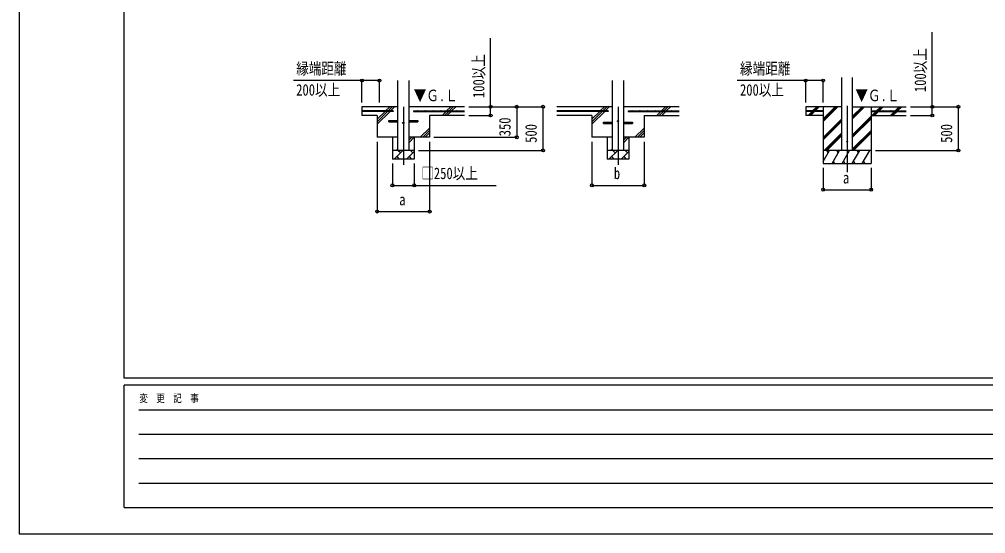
# Model space of a CAD drawing. Units: millimetres, scale not verified. Extents: x -16820 to 16820, y -11880 to 11880.
# Drawn here: x -16820 to -5748, y -11880 to -5988 of the extents above; entities that cross this region are included whole.
import ezdxf
from ezdxf.enums import TextEntityAlignment as Align

# ---------------------------------------------------------------- set-up
doc = ezdxf.new("R2010")
doc.units = ezdxf.units.MM
doc.header["$LTSCALE"] = 50
for name, color, linetype in [('0-4_YKK_12', 2, 'Continuous'), ('0-5_YKK_13', 4, 'Continuous'), ('0-6_YKK_A1', 4, 'Continuous'), ('0-7_YKK_D', 6, 'Continuous'), ('0-8_YKK_ZWAK', 7, 'Continuous')]:
    doc.layers.add(name, color=color, linetype=linetype)
doc.styles.add('ＭＳ ゴシック', font='')
doc.styles.get('ＭＳ ゴシック').set_extended_font_data('MS Gothic')

msp = doc.modelspace()

# ---------------------------------------------------------------- linework, layer by layer
at = {"layer": '0-4_YKK_12'}
for p, q in [((-12419.92, -6990), (-12419.92, -7655.95)), ((-9959.92, -6990), (-9959.92, -7655.95)), ((-7334.92, -6980.79), (-7334.92, -7740))]:
    msp.add_line(p, q, dxfattribs=at)
at = {"layer": '0-5_YKK_13'}
for p, q in [((-12584.92, -7147), (-12482.42, -7147)), ((-12584.92, -7163), (-12584.92, -7147)), ((-12584.92, -7163), (-12482.42, -7163)), ((-12357.42, -7147), (-12254.92, -7147)), ((-12357.42, -7163), (-12254.92, -7163)), ((-12254.92, -7147), (-12254.92, -7163)), ((-10124.92, -7167), (-10022.42, -7167)), ((-10124.92, -7183), (-10124.92, -7167)), ((-10124.92, -7183), (-10022.42, -7183)), ((-9897.42, -7167), (-9794.92, -7167)), ((-9897.42, -7183), (-9794.92, -7183)), ((-9794.92, -7167), (-9794.92, -7183))]:
    msp.add_line(p, q, dxfattribs=at)
for centre, radius in [((-12419.92, -7175), 8), ((-9959.92, -7155), 8), ((-7334.92, -7390), 5)]:
    msp.add_circle(centre, radius, dxfattribs=at)
at = {"layer": '0-6_YKK_A1'}
for p, q in [((-12482.42, -7490), (-12482.42, -6690)), ((-12357.42, -6690), (-12357.42, -7490)), ((-10022.42, -7490), (-10022.42, -6690)), ((-9897.42, -6690), (-9897.42, -7490)), ((-7397.42, -7490), (-7397.42, -6654.65)), ((-7272.42, -7490), (-7272.42, -6654.65)), ((-12482.42, -6990), (-12894.92, -6990)), ((-12894.92, -6990), (-12894.92, -7090)), ((-12534.92, -7037.5), (-12894.92, -7037.5)), ((-12534.92, -7042.5), (-12894.92, -7042.5)), ((-12719.92, -7190), (-12572.42, -7042.5)), ((-12719.92, -7133.43), (-12628.99, -7042.5)), ((-12719.92, -7161.72), (-12600.71, -7042.5)), ((-12623.99, -7037.5), (-12576.49, -6990)), ((-12595.71, -7037.5), (-12548.21, -6990)), ((-12567.42, -7037.5), (-12519.92, -6990)), ((-12534.92, -7037.5), (-12534.92, -7042.5)), ((-11719.92, -6990), (-12357.42, -6990)), ((-12304.92, -7037.5), (-11719.92, -7037.5)), ((-12304.92, -7037.5), (-12304.92, -7042.5)), ((-12304.92, -7042.5), (-11719.92, -7042.5)), ((-11976.49, -7090), (-11928.99, -7042.5)), ((-11948.21, -7090), (-11900.71, -7042.5)), ((-11923.99, -7037.5), (-11876.49, -6990)), ((-11919.92, -7090), (-11872.42, -7042.5)), ((-11895.71, -7037.5), (-11848.21, -6990)), ((-11867.42, -7037.5), (-11819.92, -6990)), ((-10022.42, -6990), (-10659.92, -6990)), ((-10074.92, -7037.5), (-10659.92, -7037.5)), ((-10074.92, -7042.5), (-10659.92, -7042.5)), ((-10259.92, -7190), (-10112.42, -7042.5)), ((-10259.92, -7133.43), (-10168.99, -7042.5)), ((-10259.92, -7161.72), (-10140.71, -7042.5)), ((-10163.99, -7037.5), (-10116.49, -6990)), ((-10135.71, -7037.5), (-10088.21, -6990)), ((-10107.42, -7037.5), (-10059.92, -6990)), ((-10074.92, -7037.5), (-10074.92, -7042.5)), ((-9259.92, -6990), (-9897.42, -6990)), ((-9844.92, -7037.5), (-9259.92, -7037.5)), ((-9844.92, -7037.5), (-9844.92, -7042.5)), ((-9844.92, -7042.5), (-9259.92, -7042.5)), ((-9516.49, -7090), (-9468.99, -7042.5)), ((-9488.21, -7090), (-9440.71, -7042.5)), ((-9463.99, -7037.5), (-9416.49, -6990)), ((-9459.92, -7090), (-9412.42, -7042.5)), ((-9435.71, -7037.5), (-9388.21, -6990)), ((-9407.42, -7037.5), (-9359.92, -6990)), ((-7609.92, -7037.5), (-7809.92, -7037.5)), ((-7609.92, -7042.5), (-7809.92, -7042.5)), ((-7782.05, -7088.6), (-7735.96, -7042.5)), ((-7769.31, -7090), (-7721.81, -7042.5)), ((-7755.17, -7090), (-7707.67, -7042.5)), ((-7730.96, -7037.5), (-7683.46, -6990)), ((-7716.81, -7037.5), (-7669.31, -6990)), ((-7702.67, -7037.5), (-7655.17, -6990)), ((-7609.92, -6990), (-7609.92, -7640)), ((-7609.92, -7156.88), (-7443.04, -6990)), ((-7609.92, -7142.74), (-7457.18, -6990)), ((-7609.92, -7128.6), (-7471.32, -6990)), ((-7609.92, -7037.5), (-7609.92, -7042.5)), ((-7272.42, -7127.75), (-7134.67, -6990)), ((-7272.42, -7113.61), (-7148.81, -6990)), ((-7272.42, -7099.46), (-7162.96, -6990)), ((-7272.42, -6990), (-6659.92, -6990)), ((-7059.92, -6990), (-7059.92, -7640)), ((-7059.92, -7037.5), (-6659.92, -7037.5)), ((-7059.92, -7037.5), (-7059.92, -7042.5)), ((-7059.92, -7042.5), (-6659.92, -7042.5)), ((-7050.82, -7090), (-7003.32, -7042.5)), ((-7036.68, -7090), (-6989.18, -7042.5)), ((-7022.54, -7090), (-6975.04, -7042.5)), ((-6998.32, -7037.5), (-6950.82, -6990)), ((-6984.18, -7037.5), (-6936.68, -6990)), ((-6970.04, -7037.5), (-6922.54, -6990)), ((-6838.69, -7090), (-6791.19, -7042.5)), ((-6824.55, -7090), (-6777.05, -7042.5)), ((-6810.41, -7090), (-6762.91, -7042.5)), ((-6786.19, -7037.5), (-6738.69, -6990)), ((-6772.05, -7037.5), (-6724.55, -6990)), ((-6757.91, -7037.5), (-6710.41, -6990)), ((-12719.92, -7090), (-12894.92, -7090)), ((-12719.92, -7090), (-12719.92, -7340)), ((-11719.92, -7090), (-12119.92, -7090)), ((-12119.92, -7090), (-12119.92, -7340)), ((-10259.92, -7090), (-10659.92, -7090)), ((-10259.92, -7090), (-10259.92, -7340)), ((-9659.92, -7090), (-9659.92, -7340)), ((-9659.92, -7090), (-9259.92, -7090)), ((-7609.92, -7090), (-7809.92, -7090)), ((-7609.92, -7340.73), (-7397.42, -7128.23)), ((-7609.92, -7354.87), (-7397.42, -7142.37)), ((-7609.92, -7369.01), (-7397.42, -7156.51)), ((-7272.42, -7311.59), (-7059.92, -7099.1)), ((-7272.42, -7325.74), (-7059.92, -7113.24)), ((-7272.42, -7339.88), (-7059.92, -7127.38)), ((-7059.92, -7090), (-6659.92, -7090)), ((-12226.49, -7340), (-12119.92, -7233.43)), ((-12198.21, -7340), (-12119.92, -7261.72)), ((-12169.92, -7340), (-12119.92, -7290)), ((-9766.49, -7340), (-9659.92, -7233.43)), ((-9738.21, -7340), (-9659.92, -7261.72)), ((-9709.92, -7340), (-9659.92, -7290)), ((-7597.06, -7490), (-7397.42, -7290.36)), ((-7582.92, -7490), (-7397.42, -7304.5)), ((-7272.42, -7473.72), (-7059.92, -7261.23)), ((-7272.42, -7487.87), (-7059.92, -7275.37)), ((-7260.41, -7490), (-7059.92, -7289.51)), ((-12482.42, -7340), (-12719.92, -7340)), ((-12544.92, -7340), (-12544.92, -7590)), ((-12357.42, -7401.67), (-12295.75, -7340)), ((-12357.42, -7373.38), (-12324.04, -7340)), ((-12119.92, -7340), (-12357.42, -7340)), ((-12294.92, -7340), (-12294.92, -7590)), ((-10022.42, -7340), (-10259.92, -7340)), ((-10084.92, -7340), (-10084.92, -7590)), ((-9897.42, -7401.67), (-9835.75, -7340)), ((-9897.42, -7373.38), (-9864.04, -7340)), ((-9659.92, -7340), (-9897.42, -7340)), ((-9834.92, -7340), (-9834.92, -7590)), ((-7568.78, -7490), (-7397.42, -7318.64)), ((-12294.92, -7490), (-12544.92, -7490)), ((-12524.18, -7590), (-12424.18, -7490)), ((-12502.32, -7490), (-12482.42, -7470.1)), ((-12452.74, -7518.55), (-12481.29, -7490)), ((-12382.76, -7590), (-12294.92, -7502.16)), ((-12311.32, -7518.55), (-12339.87, -7490)), ((-9834.92, -7490), (-10084.92, -7490)), ((-10064.18, -7590), (-9964.18, -7490)), ((-10042.32, -7490), (-10022.42, -7470.1)), ((-9992.74, -7518.55), (-10021.29, -7490)), ((-9922.76, -7590), (-9834.92, -7502.16)), ((-9851.32, -7518.55), (-9879.87, -7490)), ((-7059.92, -7490), (-7609.92, -7490)), ((-7609.92, -7615.45), (-7537.49, -7490)), ((-7552.49, -7515.98), (-7567.49, -7490)), ((-7508.62, -7640), (-7422.02, -7490)), ((-7437.02, -7515.98), (-7452.02, -7490)), ((-7393.15, -7640), (-7306.55, -7490)), ((-7321.55, -7515.98), (-7336.55, -7490)), ((-7277.68, -7640), (-7191.08, -7490)), ((-7206.08, -7515.98), (-7221.08, -7490)), ((-7162.21, -7640), (-7075.61, -7490)), ((-7105.61, -7490), (-7105.61, -7490)), ((-12294.92, -7590), (-12544.92, -7590)), ((-12495.63, -7561.45), (-12467.08, -7590)), ((-12354.21, -7561.45), (-12325.66, -7590)), ((-9834.92, -7590), (-10084.92, -7590)), ((-10035.63, -7561.45), (-10007.08, -7590)), ((-9894.21, -7561.45), (-9865.66, -7590)), ((-7493.63, -7614.02), (-7478.63, -7640)), ((-7378.16, -7614.02), (-7363.16, -7640)), ((-7262.68, -7614.02), (-7247.69, -7640)), ((-7147.22, -7614.02), (-7132.22, -7640)), ((-7609.92, -7640), (-7059.92, -7640))]:
    msp.add_line(p, q, dxfattribs=at)
msp.add_lwpolyline([(-7397.42, -6990), (-7809.92, -6990), (-7809.92, -7090)], dxfattribs=at)
for centre in [(-12849.92, -7035), (-12759.92, -7035), (-12669.92, -7035), (-12579.92, -7035), (-12259.92, -7035), (-12169.92, -7035), (-12079.92, -7035), (-11989.92, -7035), (-11899.92, -7035), (-11809.92, -7035), (-10569.92, -7035), (-10479.92, -7035), (-10389.92, -7035), (-10299.92, -7035), (-10209.92, -7035), (-10119.92, -7035), (-9799.92, -7035), (-9709.92, -7035), (-9619.92, -7035), (-9529.92, -7035), (-9439.92, -7035), (-9349.92, -7035), (-7744.92, -7035), (-7654.92, -7035), (-7014.92, -7035), (-6924.92, -7035), (-6834.92, -7035), (-6744.92, -7035)]:
    msp.add_circle(centre, 2.5, dxfattribs=at)
at = {"layer": '0-7_YKK_D'}
for p, q in [((-12894.92, -6940), (-12894.92, -6689)), ((-12694.92, -6940), (-12694.92, -6689)), ((-7809.92, -6940), (-7809.92, -6689)), ((-7609.92, -6940), (-7609.92, -6689)), ((-11669.92, -6990), (-11418.92, -6990)), ((-11669.92, -6990), (-10818.92, -6990)), ((-11669.92, -6990), (-11118.92, -6990)), ((-11119.92, -6990), (-11119.92, -7340)), ((-10819.92, -7490), (-10819.92, -6990)), ((-6609.92, -6990), (-6058.92, -6990)), ((-6609.92, -6990), (-6358.92, -6990)), ((-6059.92, -7490), (-6059.92, -6990)), ((-11669.92, -7090), (-11418.92, -7090)), ((-6609.92, -7090), (-6358.92, -7090)), ((-12719.92, -7390), (-12719.92, -8191)), ((-12118.92, -7390), (-12118.92, -8191)), ((-12069.92, -7340), (-11118.92, -7340)), ((-10259.92, -7390), (-10259.92, -7891)), ((-9659.92, -7390), (-9659.92, -7891)), ((-12244.92, -7490), (-10818.92, -7490)), ((-7009.92, -7490), (-6058.92, -7490)), ((-12544.92, -7640), (-12544.92, -7891)), ((-12294.92, -7640), (-12294.92, -7891)), ((-7609.92, -7690), (-7609.92, -7941)), ((-7059.92, -7690), (-7059.92, -7941)), ((-10259.92, -7890), (-9659.92, -7890)), ((-7609.92, -7940), (-7059.92, -7940)), ((-12719.92, -8190), (-12118.92, -8190))]:
    msp.add_line(p, q, dxfattribs=at)
for points in [[(-6359.92, -7090), (-6359.92, -6990), (-6359.92, -6137.2)], [(-11419.92, -7090), (-11419.92, -6990), (-11419.92, -6205.2)], [(-12694.92, -6690), (-12894.92, -6690), (-13679.72, -6690)], [(-7609.92, -6690), (-7809.92, -6690), (-8594.72, -6690)], [(-12544.92, -7890), (-12294.92, -7890), (-11356.52, -7890)]]:
    msp.add_lwpolyline(points, dxfattribs=at)
for centre in [(-12894.92, -6690), (-12694.92, -6690), (-7809.92, -6690), (-7609.92, -6690), (-11419.92, -6990), (-11119.92, -6990), (-10819.92, -6990), (-6359.92, -6990), (-6059.92, -6990), (-11419.92, -7090), (-6359.92, -7090), (-11119.92, -7340), (-10819.92, -7490), (-6059.92, -7490), (-12544.92, -7890), (-12294.92, -7890), (-10259.92, -7890), (-9659.92, -7890), (-7609.92, -7940), (-7059.92, -7940), (-12719.92, -8190), (-12118.92, -8190)]:
    msp.add_circle(centre, 17, dxfattribs=at)
at = {"layer": '0-8_YKK_ZWAK'}
for p, q in [((-15619.92, -10100), (-15619.92, 11100)), ((15580.08, -10100), (-15619.92, -10100)), ((-5219.92, -10180), (-15619.92, -10180)), ((-15619.92, -11580), (-15619.92, -10180)), ((-15449.92, -10460), (-5419.92, -10460)), ((-15449.92, -10740), (-5419.92, -10740)), ((-15449.92, -11020), (-5419.92, -11020)), ((-15449.92, -11300), (-5419.92, -11300)), ((-15619.92, -11580), (-5219.92, -11580))]:
    msp.add_line(p, q, dxfattribs=at)
msp.add_lwpolyline([(-16820, -11880), (16820, -11880), (16820, 11880), (-16820, 11880)], close=True, dxfattribs=at)

# ---------------------------------------------------------------- texts
at = {"layer": '0-6_YKK_A1', "style": 'ＭＳ ゴシック', "width": 0.8}
for p in [(-12300.86, -6965.71), (-7240.86, -6965.71)]:
    msp.add_text('▼Ｇ.Ｌ', height=132, dxfattribs=at).set_placement(p, align=Align.BOTTOM_LEFT)
at = {"layer": '0-7_YKK_D', "style": 'ＭＳ ゴシック', "width": 0.8}
for s, p in [('100以上', (-11451.92, -6890)), ('100以上', (-6391.92, -6822)), ('350', (-11151.92, -7328.2)), ('500', (-10851.92, -7403.2)), ('500', (-6091.92, -7403.2))]:
    msp.add_text(s, height=132, rotation=90, dxfattribs=at).set_placement(p, align=Align.BOTTOM_LEFT)
for s, p in [('縁端距離', (-13647.72, -6658)), ('縁端距離', (-8562.72, -6658)), ('200以上', (-13647.72, -6902)), ('200以上', (-8562.72, -6902)), ('□250以上', (-12214.12, -7858)), ('b', (-10007.92, -7858)), ('a', (-7382.92, -7908)), ('a', (-12467.42, -8158))]:
    msp.add_text(s, height=132, dxfattribs=at).set_placement(p, align=Align.BOTTOM_LEFT)
at = {"layer": '0-8_YKK_ZWAK', "style": 'ＭＳ ゴシック', "width": 0.8}
msp.add_text('変  更  記  事', height=87.98, dxfattribs=at).set_placement((-15445.24, -10400), align=Align.BOTTOM_LEFT)

doc.saveas('drawing.dxf')
